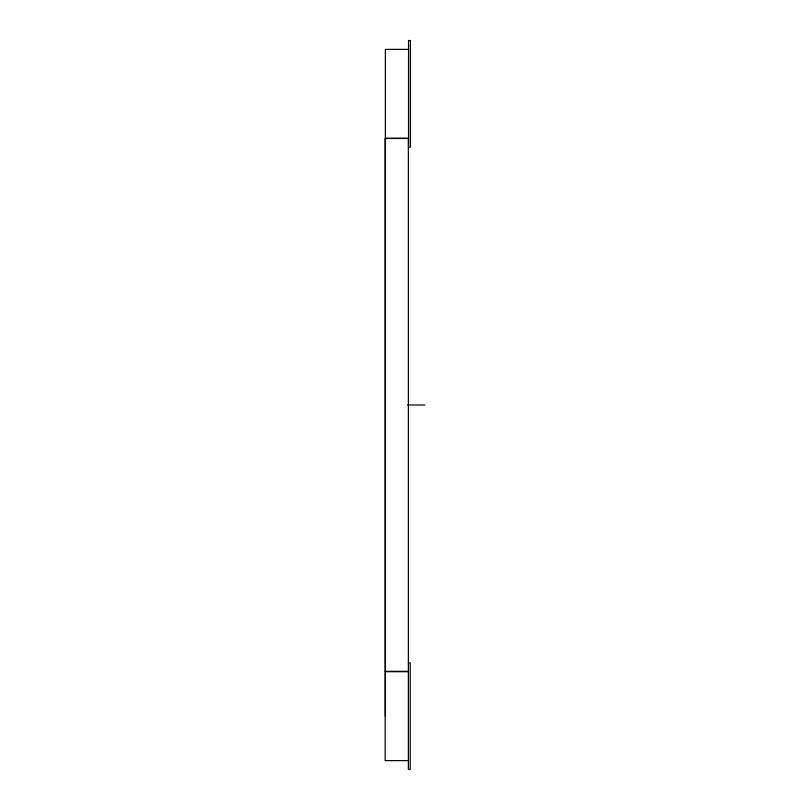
<?xml version="1.0" encoding="UTF-8"?>
<svg xmlns="http://www.w3.org/2000/svg" width="810" height="810" viewBox="0 0 810 810"><rect width="100%" height="100%" fill="white"/><g stroke="black" fill="none" stroke-linecap="round" stroke-linejoin="round"><path stroke-width="1.21" d="M408.544 49.39L385.358 49.39L385.358 716.162M385.358 138.297L408.544 138.297M407.551 405L424.825 405M408.372 662.813L410.225 662.813L410.225 769.5L408.372 769.5L408.372 138.469L385.175 138.469L385.175 671.348L408.372 671.348M408.372 671.703L385.175 671.703L385.175 760.61L408.372 760.61M410.407 40.5L408.544 40.5L408.544 147.187L410.407 147.187L410.407 40.5"/></g></svg>
